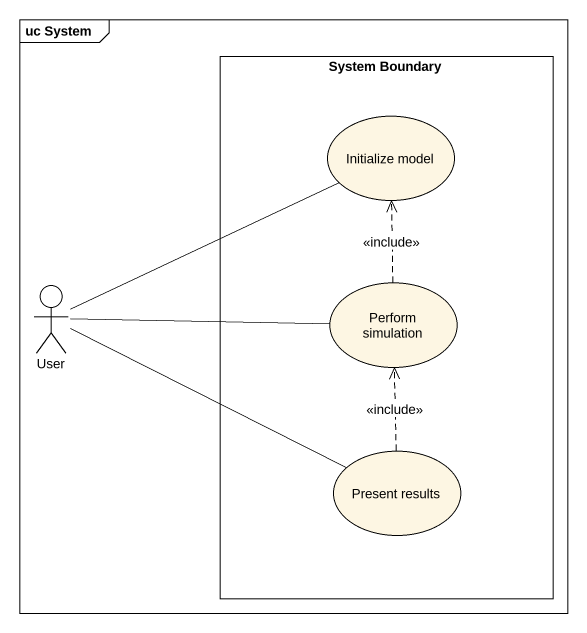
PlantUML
@startuml
mainframe uc System
rectangle "System Boundary" as System_Boundary {
  usecase "Initialize model" as Initialize_model
  usecase "Perform simulation" as Perform_simulation
  usecase "Present results" as Present_results
}
actor User
User -right- Initialize_model
User -right- Perform_simulation
User -right- Present_results
Perform_simulation .up.> Initialize_model : <<include>>
Present_results .up.> Perform_simulation : <<include>>
@enduml
